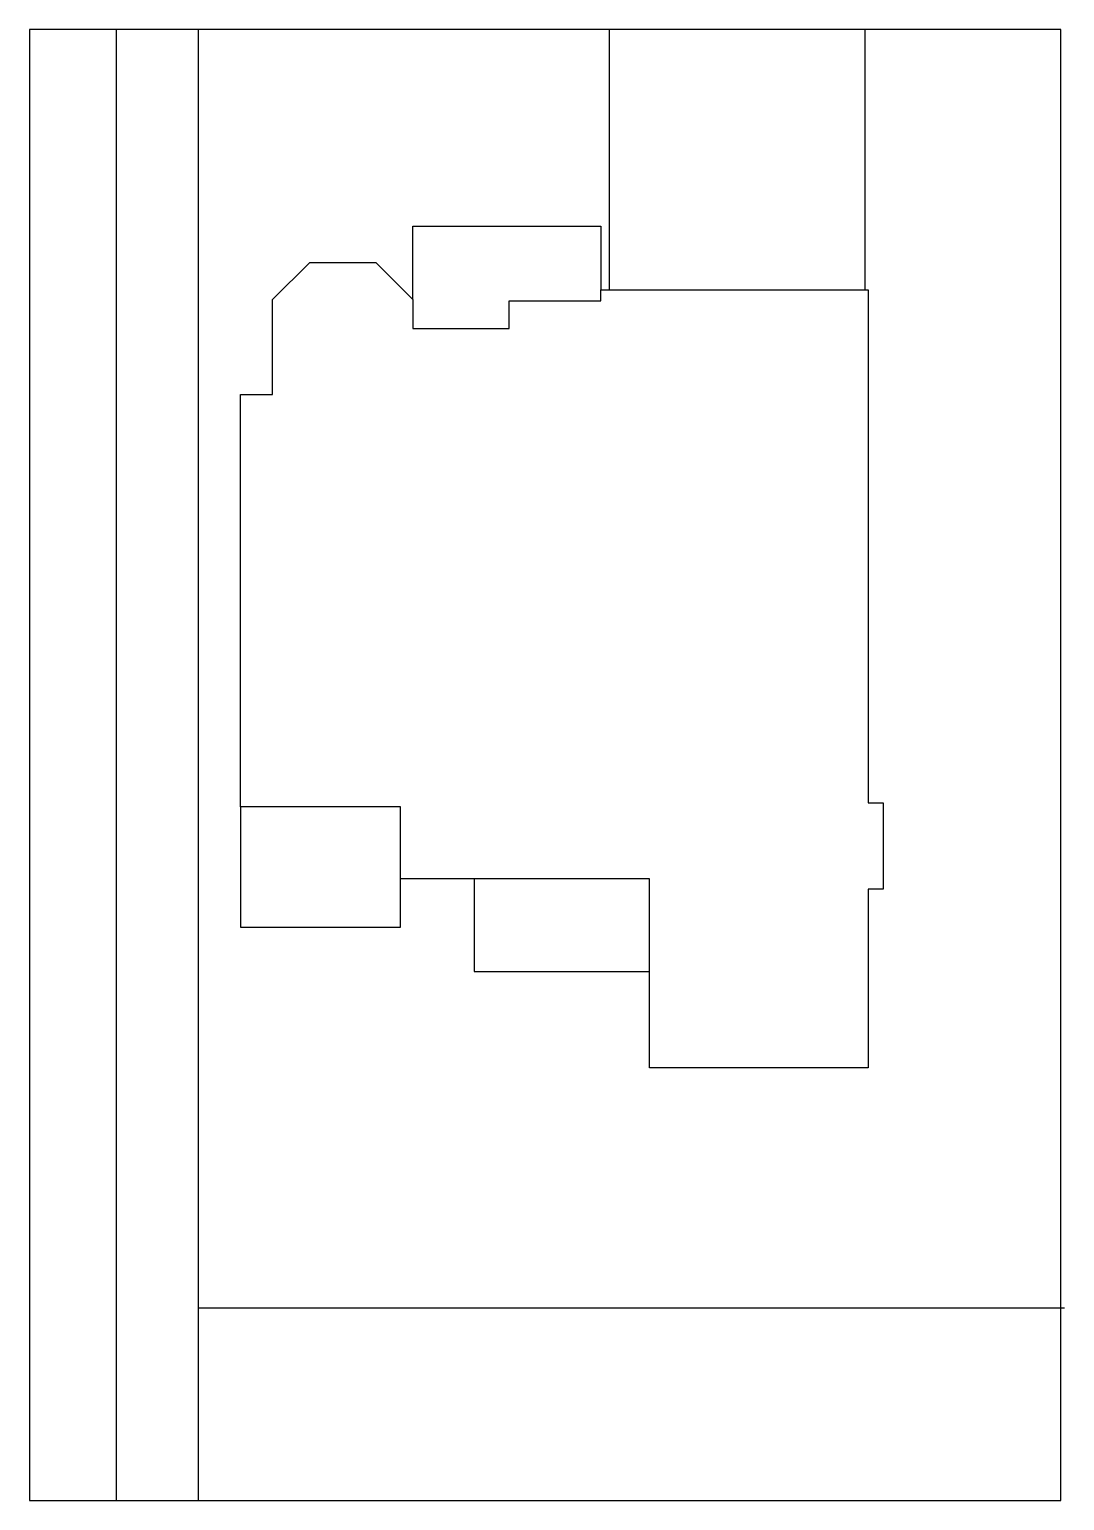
# Model space of a CAD drawing. Extents: x -8991 to 16092, y -16812 to 18840.
import ezdxf

# ---------------------------------------------------------------- set-up
doc = ezdxf.new("R2010")
doc.units = 0

# ---------------------------------------------------------------- blocks, each defined once
blk = doc.blocks.new('RECTANGLE033')
at = {"layer": 'Site plan', "color": 166, "linetype": 'CONTINUOUS'}
for p, q in [((16004, 18840), (-8991, 18840)), ((-8991, 18840), (-8991, -16812)), ((16004, -16812), (16004, 18840)), ((-8991, -16812), (16004, -16812))]:
    blk.add_line(p, q, dxfattribs=at)
blk = doc.blocks.new('DWIRE')
at = {"layer": 'Site plan', "color": 166, "linetype": 'CONTINUOUS'}
for p, q in [((-3100, 12293), (-2200, 13193)), ((-2200, 13193), (-600, 13193)), ((-600, 13193), (300, 12293)), ((4857, 12260), (4857, 12529)), ((4857, 12529), (11334, 12529)), ((11334, 12529), (11334, 100)), ((-3100, 9994), (-3100, 12293)), ((300, 12293), (300, 11593)), ((2633, 11593), (2633, 12260)), ((2633, 12260), (4857, 12260)), ((300, 11593), (2633, 11593)), ((-3880, 0), (-3880, 9994)), ((-3880, 9994), (-3100, 9994)), ((11334, 100), (11700, 100)), ((11700, 100), (11700, -1999)), ((0, 0), (-3880, 0)), ((0, -1744), (0, 0)), ((6032, -1744), (0, -1744)), ((6032, -6328), (6032, -1744)), ((11700, -1999), (11334, -1999)), ((11334, -1999), (11334, -6328)), ((11334, -6328), (6032, -6328))]:
    blk.add_line(p, q, dxfattribs=at)
blk = doc.blocks.new('RECTANGLE')
at = {"layer": 'Site plan', "color": 166, "linetype": 'CONTINUOUS'}
for p, q in [((0, 0), (-3880, 0)), ((-3880, 0), (-3880, -2915)), ((0, -2915), (0, 0)), ((-3880, -2915), (0, -2915))]:
    blk.add_line(p, q, dxfattribs=at)
blk = doc.blocks.new('DWIRE027')
at = {"layer": 'Site plan', "color": 166, "linetype": 'CONTINUOUS'}
for p, q in [((300, 12293), (300, 14075)), ((300, 14075), (4857, 14075)), ((4857, 14075), (4857, 12529))]:
    blk.add_line(p, q, dxfattribs=at)
blk = doc.blocks.new('DWIRE028')
at = {"layer": 'Site plan', "color": 166, "linetype": 'CONTINUOUS'}
for p, q in [((11261, 18840), (5056, 18840)), ((5056, 18840), (5056, 12529)), ((11261, 12529), (11261, 18840))]:
    blk.add_line(p, q, dxfattribs=at)
blk = doc.blocks.new('RECTANGLE032')
at = {"layer": 'Site plan', "color": 166, "linetype": 'CONTINUOUS'}
for p, q in [((6032, -1744), (1784, -1744)), ((1784, -1744), (1784, -3990)), ((6032, -3990), (6032, -1744)), ((1784, -3990), (6032, -3990))]:
    blk.add_line(p, q, dxfattribs=at)
blk = doc.blocks.new('LINE059')
at = {"layer": 'Site plan', "color": 166, "linetype": 'CONTINUOUS'}
blk.add_line((-4902, -12142), (16092, -12142), dxfattribs=at)
blk = doc.blocks.new('LINE060')
at = {"layer": 'Site plan', "color": 166, "linetype": 'CONTINUOUS'}
blk.add_line((-6890, 18840), (-6890, -16812), dxfattribs=at)
blk = doc.blocks.new('LINE061')
at = {"layer": 'Site plan', "color": 166, "linetype": 'CONTINUOUS'}
blk.add_line((-4902, 18840), (-4902, -16812), dxfattribs=at)

msp = doc.modelspace()

# ---------------------------------------------------------------- block references
at = {"layer": 'Site plan', "color": 166}
for name in ['RECTANGLE033', 'LINE060', 'LINE061', 'DWIRE028', 'DWIRE027', 'DWIRE', 'RECTANGLE', 'RECTANGLE032', 'LINE059']:
    msp.add_blockref(name, (0, 0), dxfattribs=at)

doc.saveas('drawing.dxf')
